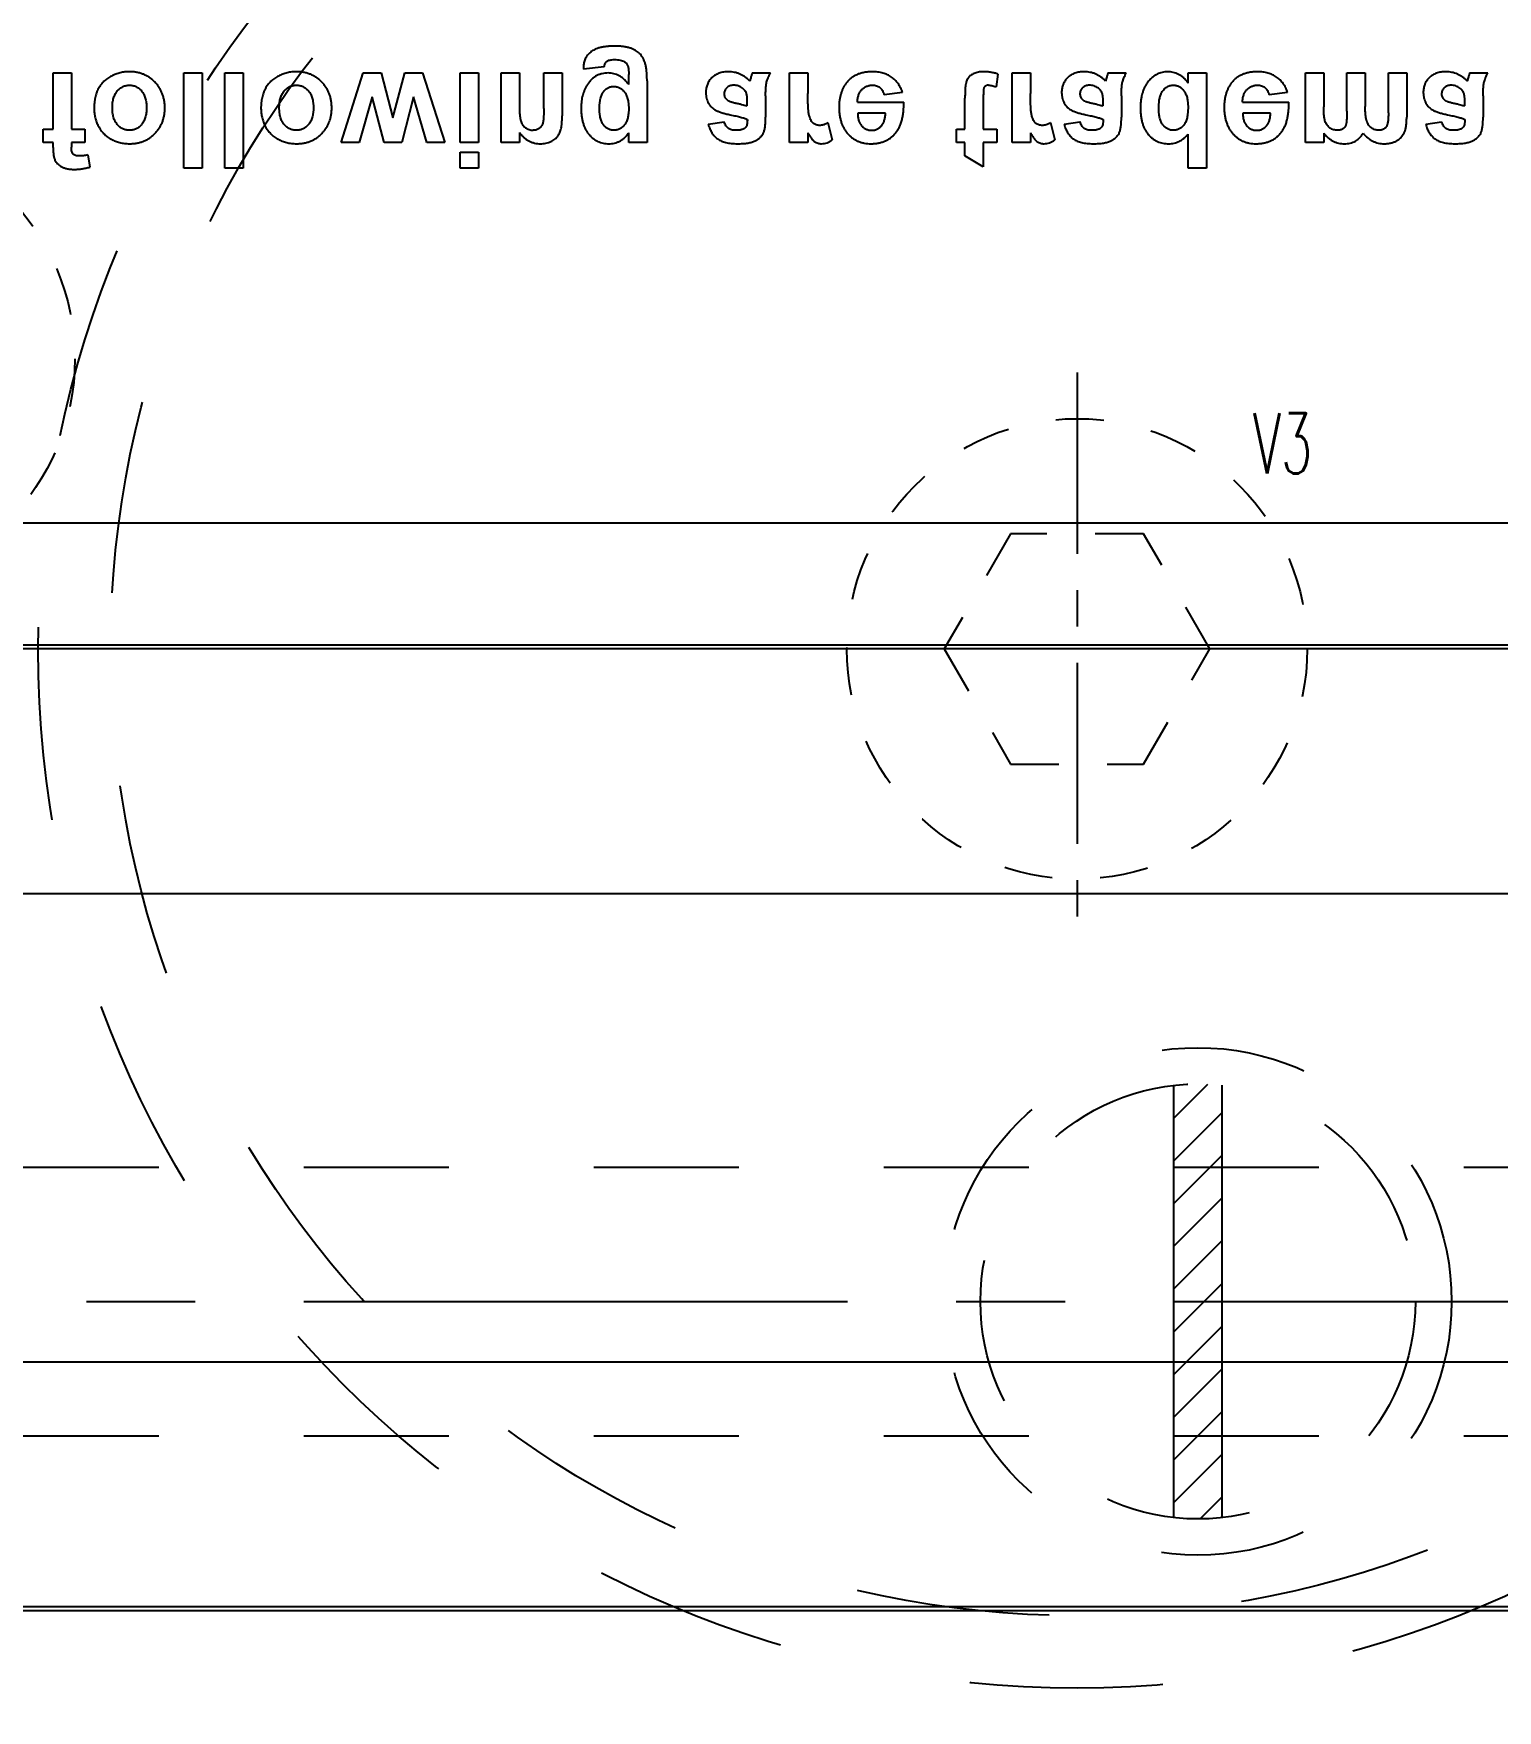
# Model space of a CAD drawing. Extents: x 14103 to 19353, y -3233 to 932.
# Drawn here: x 14881.8 to 14942.3, y -272.8 to -203.4 of the extents above; entities that cross this region are included whole.
import ezdxf
from ezdxf.enums import TextEntityAlignment as Align

# ---------------------------------------------------------------- set-up
doc = ezdxf.new("R2010")
doc.units = 0
doc.header["$LTSCALE"] = 20
doc.header["$MEASUREMENT"] = 0
doc.linetypes.add('CENTER', pattern=[0.6, 0.375, -0.075, 0.075, -0.075])
doc.linetypes.add('HIDDEN', pattern=[0.2, 0.1, -0.1])
doc.layers.get('DEFPOINTS').update_dxf_attribs({"linetype": 'CONTINUOUS'})
for name, color, linetype in [('4a', 7, 'CONTINUOUS'), ('DIM', 3, 'CONTINUOUS'), ('epin', 3, 'CONTINUOUS'), ('OIL', 7, 'CONTINUOUS'), ('SCREW', 7, 'CONTINUOUS'), ('SUP', 4, 'HIDDEN'), ('WATER', 9, 'HIDDEN')]:
    doc.layers.add(name, color=color, linetype=linetype)
doc.styles.add('lxy2', font='txt.shx', dxfattribs={"width": 0.6})
doc.dimstyles.new('10', dxfattribs={"dimtxt": 10, "dimasz": 5, "dimexe": 2.5, "dimexo": 0, "dimgap": 1, "dimtad": 0, "dimdsep": 46, "dimtxsty": 'lxy2', "dimcen": -3, "dimclrd": 113, "dimclre": 113, "dimclrt": 3, "dimazin": 2, "dimtfac": 1, "dimtofl": 0, "dimtmove": 0, "dimatfit": 3, "dimfxl": 1, "dimtolj": 1, "dimtzin": 0, "dimarcsym": 0})

# ---------------------------------------------------------------- blocks, each defined once
blk = doc.blocks.new('*D188')
at = {"layer": 'DEFPOINTS', "color": 0, "linetype": 'Continuous'}
for p in [(14749.942, 164.09), (15254.942, -535.91), (15254.942, -553.814)]:
    blk.add_point(p, dxfattribs=at)
at = {"layer": 'OIL', "color": 113, "linetype": 'Continuous', "lineweight": -2}
blk.add_line((15254.942, -535.91), (15254.942, -553.814), dxfattribs=at)
at = {"layer": 'OIL', "color": 3, "linetype": 'Continuous', "insert": (15254.942, -562.314), "char_height": 10, "attachment_point": 5, "rotation": 90, "style": 'lxy2'}
blk.add_mtext('\\A1;505', dxfattribs=at)
blk = doc.blocks.new('*D187')
at = {"layer": 'DEFPOINTS', "color": 0, "linetype": 'Continuous'}
for p in [(14749.942, 164.09), (15299.942, -515.91), (15299.942, -553.814)]:
    blk.add_point(p, dxfattribs=at)
at = {"layer": 'OIL', "color": 113, "linetype": 'Continuous', "lineweight": -2}
blk.add_line((15299.942, -515.91), (15299.942, -553.814), dxfattribs=at)
at = {"layer": 'OIL', "color": 3, "linetype": 'Continuous', "insert": (15299.942, -562.314), "char_height": 10, "attachment_point": 5, "rotation": 90, "style": 'lxy2'}
blk.add_mtext('\\A1;550', dxfattribs=at)
blk = doc.blocks.new('*D185')
at = {"layer": 'DEFPOINTS', "color": 0}
for p in [(14749.942, 164.09), (15292.928, -255.91), (15315.844, -255.91)]:
    blk.add_point(p, dxfattribs=at)
at = {"layer": 'DIM', "color": 113, "lineweight": -2}
blk.add_line((15292.928, -255.91), (15315.844, -255.91), dxfattribs=at)
at = {"layer": 'DIM', "color": 3, "insert": (15324.344, -255.91), "char_height": 10, "attachment_point": 5, "style": 'lxy2'}
blk.add_mtext('\\A1;420', dxfattribs=at)
blk = doc.blocks.new('*D191')
at = {"layer": 'DEFPOINTS', "color": 0, "linetype": 'Continuous'}
for p in [(14749.942, 164.09), (14999.942, -369.245), (14999.942, -553.814)]:
    blk.add_point(p, dxfattribs=at)
at = {"layer": 'OIL', "color": 113, "linetype": 'Continuous', "lineweight": -2}
blk.add_line((14999.942, -369.245), (14999.942, -553.814), dxfattribs=at)
at = {"layer": 'OIL', "color": 3, "linetype": 'Continuous', "insert": (14999.942, -562.314), "char_height": 10, "attachment_point": 5, "rotation": 90, "style": 'lxy2'}
blk.add_mtext('\\A1;250', dxfattribs=at)
blk = doc.blocks.new('*D190')
at = {"layer": 'DEFPOINTS', "color": 0, "linetype": 'Continuous'}
for p in [(14749.942, 164.09), (15049.942, -369.245), (15049.942, -553.814)]:
    blk.add_point(p, dxfattribs=at)
at = {"layer": 'OIL', "color": 113, "linetype": 'Continuous', "lineweight": -2}
blk.add_line((15049.942, -369.245), (15049.942, -553.814), dxfattribs=at)
at = {"layer": 'OIL', "color": 3, "linetype": 'Continuous', "insert": (15049.942, -561.814), "char_height": 10, "attachment_point": 5, "rotation": 90, "style": 'lxy2'}
blk.add_mtext('\\A1;300', dxfattribs=at)
blk = doc.blocks.new('*D189')
at = {"layer": 'DEFPOINTS', "color": 0, "linetype": 'Continuous'}
for p in [(14749.942, 164.09), (15094.942, -324.245), (15094.942, -553.814)]:
    blk.add_point(p, dxfattribs=at)
at = {"layer": 'OIL', "color": 113, "linetype": 'Continuous', "lineweight": -2}
blk.add_line((15094.942, -324.245), (15094.942, -553.814), dxfattribs=at)
at = {"layer": 'OIL', "color": 3, "linetype": 'Continuous', "insert": (15094.942, -562.814), "char_height": 10, "attachment_point": 5, "rotation": 90, "style": 'lxy2'}
blk.add_mtext('\\A1;345', dxfattribs=at)
blk = doc.blocks.new('*D186')
at = {"layer": 'DEFPOINTS', "color": 0, "linetype": 'Continuous'}
for p in [(14749.942, 164.09), (15119.942, -360.91), (15119.942, -553.814)]:
    blk.add_point(p, dxfattribs=at)
at = {"layer": 'OIL', "color": 113, "linetype": 'Continuous', "lineweight": -2}
blk.add_line((15119.942, -360.91), (15119.942, -553.814), dxfattribs=at)
at = {"layer": 'OIL', "color": 3, "linetype": 'Continuous', "insert": (15119.942, -562.314), "char_height": 10, "attachment_point": 5, "rotation": 90, "style": 'lxy2'}
blk.add_mtext('\\A1;370', dxfattribs=at)
blk = doc.blocks.new('*D184')
at = {"layer": 'DEFPOINTS', "color": 0, "linetype": 'Continuous'}
for p in [(14749.942, 164.09), (15074.942, -315.91), (15074.942, -553.814)]:
    blk.add_point(p, dxfattribs=at)
at = {"layer": 'OIL', "color": 113, "linetype": 'Continuous', "lineweight": -2}
blk.add_line((15074.942, -315.91), (15074.942, -553.814), dxfattribs=at)
at = {"layer": 'OIL', "color": 3, "linetype": 'Continuous', "insert": (15074.942, -562.814), "char_height": 10, "attachment_point": 5, "rotation": 90, "style": 'lxy2'}
blk.add_mtext('\\A1;325', dxfattribs=at)
blk = doc.blocks.new('AC_LXY_BLK518')
at = {"layer": 'SCREW', "color": 1, "linetype": 'CENTER'}
for p, q in [((0, 11.43), (0, -11.43)), ((11.43, 0), (-11.43, 0))]:
    blk.add_line(p, q, dxfattribs=at)
at = {"layer": 'SCREW', "color": 2, "linetype": 'HIDDEN'}
blk.add_lwpolyline([(-2.75, 4.763), (-5.499, 0), (-2.75, -4.763), (2.75, -4.763), (5.499, 0), (2.75, 4.763)], close=True, dxfattribs=at)
blk.add_circle((0, 0), 9.525, dxfattribs=at)
at = {"layer": 'SCREW', "style": 'lxy2', "width": 0.6}
blk.add_text('V3', height=2.5, dxfattribs=at).set_placement((8.503, 8.503), align=Align.MIDDLE_CENTER)

msp = doc.modelspace()

# ---------------------------------------------------------------- hatches: boundary and pattern name
at = {"layer": 'WATER', "linetype": 'Continuous'}
h = msp.add_hatch(dxfattribs=at)
h.set_pattern_fill('ANSI31', color=4, scale=10, style=0)
h.set_pattern_definition([(45, (13494.4322, 1424.9012), (-0.8838835, 0.8838835), [])])
h.paths.add_polyline_path([(14930.942, -246.965, 0.027842), (14929.942, -246.91), (14929.942, -250.35), (14930.942, -250.35)])
h.paths.add_polyline_path([(14929.942, -246.91, 0.027842), (14928.942, -246.965), (14928.942, -250.35), (14929.942, -250.35)])
h.paths.add_polyline_path([(14929.942, -250.35), (14928.942, -250.35), (14928.942, -255.91), (14929.942, -255.91)])
h.paths.add_polyline_path([(14930.942, -250.35), (14929.942, -250.35), (14929.942, -255.91), (14930.942, -255.91)])
h.paths.add_polyline_path([(14930.942, -255.91), (14929.942, -255.91), (14929.942, -261.47), (14930.942, -261.47)])
h.paths.add_polyline_path([(14929.942, -255.91), (14928.942, -255.91), (14928.942, -261.47), (14929.942, -261.47)])
h.paths.add_polyline_path([(14929.942, -261.47), (14928.942, -261.47), (14928.942, -264.854, 0.027842), (14929.942, -264.91)])
h.paths.add_polyline_path([(14930.942, -261.47), (14929.942, -261.47), (14929.942, -264.91, 0.027842), (14930.942, -264.854)])

# ---------------------------------------------------------------- linework, layer by layer
at = {"layer": '4a', "color": 4, "linetype": 'Continuous'}
for p, q in [((14882.561, -205.08), (14883.318, -205.08)), ((14882.561, -207.403), (14882.561, -205.08)), ((14883.318, -205.08), (14883.318, -207.403)), ((14887.974, -205.08), (14888.731, -205.08)), ((14887.974, -209.019), (14887.974, -205.08)), ((14888.731, -205.08), (14888.731, -209.019)), ((14889.671, -205.08), (14890.428, -205.08)), ((14889.671, -209.019), (14889.671, -205.08)), ((14890.428, -205.08), (14890.428, -209.019)), ((14894.478, -207.958), (14895.395, -205.08)), ((14895.395, -205.08), (14896.136, -205.08)), ((14896.136, -205.08), (14896.624, -206.931)), ((14896.624, -206.931), (14897.124, -205.08)), ((14897.124, -205.08), (14897.856, -205.08)), ((14897.856, -205.08), (14898.77, -207.958)), ((14899.406, -205.08), (14900.164, -205.08)), ((14899.406, -207.958), (14899.406, -205.08)), ((14900.164, -205.08), (14900.164, -207.958)), ((14901.103, -205.08), (14901.861, -205.08)), ((14901.103, -207.958), (14901.103, -205.08)), ((14901.861, -205.08), (14901.861, -206.39)), ((14902.871, -205.08), (14903.628, -205.08)), ((14902.871, -206.557), (14902.871, -205.08)), ((14903.628, -205.08), (14903.628, -206.86)), ((14905.375, -204.827), (14904.517, -204.928)), ((14906.385, -205.56), (14906.385, -205.146)), ((14911.495, -205.08), (14912.253, -205.08)), ((14913.041, -205.08), (14913.798, -205.08)), ((14913.041, -207.958), (14913.041, -205.08)), ((14913.798, -205.08), (14913.798, -205.933)), ((14921.665, -205.129), (14921.59, -205.657)), ((14922.251, -205.08), (14923.009, -205.08)), ((14922.251, -207.958), (14922.251, -205.08)), ((14923.009, -205.08), (14923.009, -205.933)), ((14926.22, -205.08), (14926.978, -205.08)), ((14929.533, -205.08), (14930.29, -205.08)), ((14929.533, -205.496), (14929.533, -205.08)), ((14930.29, -205.08), (14930.29, -209.019)), ((14934.391, -205.08), (14935.148, -205.08)), ((14934.391, -207.958), (14934.391, -205.08)), ((14935.148, -205.08), (14935.148, -206.486)), ((14936.108, -205.08), (14936.865, -205.08)), ((14936.108, -206.666), (14936.108, -205.08)), ((14936.865, -205.08), (14936.865, -206.469)), ((14937.825, -205.08), (14938.582, -205.08)), ((14937.825, -206.734), (14937.825, -205.08)), ((14938.582, -205.08), (14938.582, -206.911)), ((14941.188, -205.08), (14941.945, -205.08)), ((14895.766, -206.072), (14895.223, -207.958)), ((14896.261, -207.958), (14895.766, -206.072)), ((14897.482, -206.072), (14896.999, -207.958)), ((14898.027, -207.958), (14897.482, -206.072)), ((14907.143, -205.412), (14907.143, -207.958)), ((14912.051, -206.021), (14912.051, -206.906)), ((14917.717, -205.888), (14916.959, -205.989)), ((14926.776, -206.021), (14926.776, -206.906)), ((14933.653, -205.888), (14932.896, -205.989)), ((14941.743, -206.021), (14941.743, -206.906)), ((14911.293, -206.443), (14911.293, -206.3)), ((14915.848, -206.292), (14917.767, -206.292)), ((14917.01, -206.746), (14915.862, -206.746)), ((14920.302, -207.403), (14920.302, -206.128)), ((14921.06, -206.165), (14921.06, -207.403)), ((14926.018, -206.443), (14926.018, -206.3)), ((14931.785, -206.292), (14933.704, -206.292)), ((14932.947, -206.746), (14931.798, -206.746)), ((14940.986, -206.443), (14940.986, -206.3)), ((14882.157, -207.403), (14882.561, -207.403)), ((14882.157, -207.958), (14882.157, -207.403)), ((14883.318, -207.403), (14883.874, -207.403)), ((14883.874, -207.403), (14883.874, -207.958)), ((14909.678, -207.201), (14910.334, -207.1)), ((14914.631, -207.129), (14914.808, -207.849)), ((14919.949, -207.403), (14920.302, -207.403)), ((14919.949, -207.958), (14919.949, -207.403)), ((14921.06, -207.403), (14921.615, -207.403)), ((14921.615, -207.403), (14921.615, -207.958)), ((14923.842, -207.129), (14924.019, -207.849)), ((14924.402, -207.201), (14925.059, -207.1)), ((14939.37, -207.201), (14940.026, -207.1)), ((14882.561, -207.958), (14882.157, -207.958)), ((14882.561, -208.166), (14882.561, -207.958)), ((14883.874, -207.958), (14883.318, -207.958)), ((14883.318, -207.958), (14883.318, -208.154)), ((14895.223, -207.958), (14894.478, -207.958)), ((14896.999, -207.958), (14896.261, -207.958)), ((14898.77, -207.958), (14898.027, -207.958)), ((14900.164, -207.958), (14899.406, -207.958)), ((14901.861, -207.958), (14901.103, -207.958)), ((14901.861, -207.543), (14901.861, -207.958)), ((14906.385, -207.958), (14906.385, -207.562)), ((14907.143, -207.958), (14906.385, -207.958)), ((14913.798, -207.958), (14913.041, -207.958)), ((14913.798, -207.556), (14913.798, -207.958)), ((14920.302, -207.958), (14919.949, -207.958)), ((14920.302, -208.514), (14920.302, -207.958)), ((14921.615, -207.958), (14921.06, -207.958)), ((14921.06, -207.958), (14921.06, -208.968)), ((14923.009, -207.958), (14922.251, -207.958)), ((14923.009, -207.556), (14923.009, -207.958)), ((14929.533, -209.019), (14929.533, -207.615)), ((14935.148, -207.958), (14934.391, -207.958)), ((14935.148, -207.572), (14935.148, -207.958)), ((14884, -208.471), (14884.076, -208.977)), ((14899.406, -208.362), (14900.164, -208.362)), ((14899.406, -209.019), (14899.406, -208.362)), ((14900.164, -208.362), (14900.164, -209.019)), ((14921.06, -208.968), (14920.302, -208.514)), ((14888.731, -209.019), (14887.974, -209.019)), ((14890.428, -209.019), (14889.671, -209.019)), ((14900.164, -209.019), (14899.406, -209.019)), ((14930.29, -209.019), (14929.533, -209.019)), ((14860.538, -223.692), (15013.842, -223.692)), ((14864.821, -228.9), (15013.842, -228.9)), ((15013.842, -228.755), (14865.416, -228.755)), ((14864.821, -239.025), (15013.842, -239.025)), ((15013.842, -258.424), (14864.821, -258.424)), ((15013.842, -268.549), (14864.821, -268.549)), ((14865.416, -268.695), (15013.842, -268.695))]:
    msp.add_line(p, q, dxfattribs=at)
for points in [[(14905.818, -203.969), (14905.647, -203.973), (14905.489, -203.984), (14905.344, -204.004), (14905.212, -204.03), (14905.092, -204.064), (14904.985, -204.107), (14904.891, -204.157), (14904.811, -204.214), (14904.742, -204.278), (14904.682, -204.345), (14904.63, -204.417), (14904.589, -204.494), (14904.556, -204.573), (14904.533, -204.657), (14904.519, -204.745), (14904.514, -204.838)], [(14907.143, -205.412), (14907.141, -205.29), (14907.138, -205.177), (14907.131, -205.071), (14907.122, -204.973), (14907.11, -204.883), (14907.097, -204.801), (14907.079, -204.727), (14907.06, -204.661), (14907.016, -204.543), (14906.963, -204.439), (14906.901, -204.348), (14906.832, -204.27), (14906.752, -204.203), (14906.66, -204.144), (14906.556, -204.093), (14906.439, -204.049), (14906.308, -204.014), (14906.161, -203.989), (14905.998, -203.974), (14905.818, -203.969)], [(14905.375, -204.827), (14905.389, -204.754), (14905.409, -204.694), (14905.436, -204.645), (14905.469, -204.61)], [(14905.469, -204.61), (14905.527, -204.572), (14905.6, -204.546), (14905.688, -204.53), (14905.79, -204.524)], [(14905.79, -204.524), (14905.921, -204.53), (14906.035, -204.546), (14906.131, -204.574), (14906.21, -204.613)], [(14906.21, -204.613), (14906.254, -204.647), (14906.293, -204.689), (14906.325, -204.741), (14906.352, -204.802)], [(14885.724, -205.029), (14885.532, -205.04), (14885.343, -205.073), (14885.159, -205.129), (14884.98, -205.206), (14884.894, -205.253), (14884.814, -205.305), (14884.738, -205.362), (14884.668, -205.425), (14884.604, -205.492), (14884.544, -205.565), (14884.49, -205.642), (14884.441, -205.725), (14884.398, -205.813), (14884.361, -205.906), (14884.329, -206.003), (14884.303, -206.105), (14884.283, -206.211), (14884.269, -206.322), (14884.26, -206.438), (14884.257, -206.559)], [(14887.186, -206.527), (14887.18, -206.368), (14887.16, -206.218), (14887.128, -206.073), (14887.082, -205.935), (14887.024, -205.805), (14886.953, -205.681), (14886.868, -205.564), (14886.77, -205.455), (14886.663, -205.355), (14886.549, -205.268), (14886.429, -205.196), (14886.302, -205.136), (14886.167, -205.089), (14886.026, -205.056), (14885.879, -205.036), (14885.724, -205.029)], [(14892.632, -205.029), (14892.44, -205.04), (14892.251, -205.073), (14892.067, -205.129), (14891.888, -205.206), (14891.802, -205.253), (14891.722, -205.305), (14891.646, -205.362), (14891.576, -205.425), (14891.512, -205.492), (14891.452, -205.565), (14891.398, -205.642), (14891.349, -205.725), (14891.327, -205.768)], [(14894.094, -206.527), (14894.088, -206.368), (14894.068, -206.218), (14894.036, -206.073), (14893.99, -205.935), (14893.932, -205.805), (14893.861, -205.681), (14893.776, -205.564), (14893.678, -205.455), (14893.571, -205.355), (14893.457, -205.268), (14893.337, -205.196), (14893.21, -205.136), (14893.075, -205.089), (14892.934, -205.056), (14892.787, -205.036), (14892.632, -205.029)], [(14904.514, -204.838), (14904.515, -204.879), (14904.517, -204.928)], [(14905.534, -205.08), (14905.4, -205.088), (14905.274, -205.111), (14905.155, -205.148), (14905.043, -205.202), (14904.938, -205.271), (14904.841, -205.354), (14904.75, -205.454), (14904.667, -205.568)], [(14906.385, -205.56), (14906.293, -205.447), (14906.197, -205.35), (14906.097, -205.268), (14905.992, -205.2), (14905.884, -205.148), (14905.771, -205.11), (14905.654, -205.088), (14905.534, -205.08)], [(14906.352, -204.802), (14906.366, -204.859), (14906.377, -204.935), (14906.383, -205.031), (14906.385, -205.146)], [(14910.519, -205.029), (14910.412, -205.033), (14910.311, -205.044), (14910.216, -205.064), (14910.127, -205.091), (14910.044, -205.125), (14909.966, -205.167), (14909.894, -205.216), (14909.828, -205.274), (14909.769, -205.337), (14909.718, -205.404), (14909.675, -205.475), (14909.64, -205.551), (14909.612, -205.63), (14909.592, -205.713), (14909.58, -205.8), (14909.577, -205.892)], [(14911.397, -205.417), (14911.299, -205.326), (14911.198, -205.248), (14911.093, -205.181), (14910.986, -205.126), (14910.874, -205.084), (14910.76, -205.054), (14910.641, -205.036), (14910.519, -205.029)], [(14911.424, -205.321), (14911.415, -205.354), (14911.408, -205.381), (14911.401, -205.402), (14911.397, -205.417)], [(14911.495, -205.08), (14911.48, -205.126), (14911.463, -205.181), (14911.444, -205.246), (14911.424, -205.321)], [(14912.051, -206.021), (14912.052, -205.93), (14912.053, -205.844), (14912.057, -205.765), (14912.062, -205.693), (14912.067, -205.627), (14912.075, -205.566), (14912.083, -205.512), (14912.093, -205.464), (14912.12, -205.372), (14912.155, -205.279), (14912.199, -205.181), (14912.253, -205.08)], [(14916.475, -205.029), (14916.295, -205.037), (14916.127, -205.06), (14915.971, -205.098), (14915.828, -205.151), (14915.696, -205.219), (14915.576, -205.303), (14915.469, -205.402), (14915.373, -205.515)], [(14917.717, -205.888), (14917.678, -205.786), (14917.634, -205.69), (14917.584, -205.601), (14917.53, -205.518), (14917.47, -205.441), (14917.404, -205.371), (14917.334, -205.306), (14917.258, -205.249), (14917.178, -205.197), (14917.092, -205.152), (14917.001, -205.115), (14916.906, -205.085), (14916.805, -205.06), (14916.7, -205.043), (14916.59, -205.032), (14916.475, -205.029)], [(14921.056, -205.029), (14920.955, -205.034), (14920.858, -205.047), (14920.767, -205.069), (14920.681, -205.099), (14920.603, -205.137), (14920.536, -205.18), (14920.48, -205.228), (14920.435, -205.281), (14920.399, -205.342), (14920.369, -205.413), (14920.345, -205.492), (14920.327, -205.582)], [(14921.665, -205.129), (14921.527, -205.085), (14921.379, -205.055), (14921.222, -205.036), (14921.056, -205.029)], [(14925.244, -205.029), (14925.137, -205.033), (14925.036, -205.044), (14924.941, -205.064), (14924.852, -205.091), (14924.769, -205.125), (14924.691, -205.167), (14924.619, -205.216), (14924.553, -205.274), (14924.494, -205.337), (14924.443, -205.404), (14924.4, -205.475), (14924.365, -205.551), (14924.337, -205.63), (14924.317, -205.713), (14924.305, -205.8), (14924.301, -205.892)], [(14926.122, -205.417), (14926.024, -205.326), (14925.923, -205.248), (14925.818, -205.181), (14925.711, -205.126), (14925.599, -205.084), (14925.485, -205.054), (14925.366, -205.036), (14925.244, -205.029)], [(14926.149, -205.321), (14926.14, -205.354), (14926.133, -205.381), (14926.126, -205.402), (14926.122, -205.417)], [(14926.22, -205.08), (14926.205, -205.126), (14926.188, -205.181), (14926.169, -205.246), (14926.149, -205.321)], [(14926.776, -206.021), (14926.777, -205.93), (14926.778, -205.844), (14926.782, -205.765), (14926.787, -205.693), (14926.792, -205.627), (14926.799, -205.566), (14926.808, -205.512), (14926.818, -205.464), (14926.844, -205.372), (14926.845, -205.369)], [(14926.845, -205.369), (14926.88, -205.279), (14926.924, -205.181), (14926.978, -205.08)], [(14928.69, -205.029), (14928.577, -205.036), (14928.467, -205.054), (14928.361, -205.085), (14928.259, -205.129), (14928.162, -205.184), (14928.069, -205.252), (14927.98, -205.332), (14927.895, -205.425), (14927.841, -205.496)], [(14929.533, -205.496), (14929.447, -205.382), (14929.353, -205.286), (14929.252, -205.204), (14929.143, -205.141), (14929.031, -205.092), (14928.918, -205.057), (14928.805, -205.036), (14928.69, -205.029)], [(14932.412, -205.029), (14932.232, -205.037), (14932.064, -205.06), (14931.908, -205.098), (14931.765, -205.151), (14931.633, -205.219), (14931.513, -205.303), (14931.406, -205.402), (14931.31, -205.515)], [(14933.505, -205.576), (14933.466, -205.518), (14933.407, -205.441), (14933.341, -205.371), (14933.271, -205.306), (14933.195, -205.249), (14933.115, -205.197), (14933.029, -205.152), (14932.938, -205.115), (14932.842, -205.085), (14932.742, -205.06), (14932.637, -205.043), (14932.527, -205.032), (14932.412, -205.029)], [(14940.211, -205.029), (14940.104, -205.033), (14940.003, -205.044), (14939.909, -205.064), (14939.819, -205.091), (14939.736, -205.125), (14939.659, -205.167), (14939.587, -205.216), (14939.52, -205.274), (14939.461, -205.337), (14939.41, -205.404), (14939.367, -205.475), (14939.339, -205.533)], [(14941.089, -205.417), (14940.991, -205.326), (14940.89, -205.248), (14940.785, -205.181), (14940.678, -205.126), (14940.567, -205.084), (14940.452, -205.054), (14940.333, -205.036), (14940.211, -205.029)], [(14941.116, -205.321), (14941.107, -205.354), (14941.1, -205.381), (14941.094, -205.402), (14941.089, -205.417)], [(14941.188, -205.08), (14941.172, -205.126), (14941.155, -205.181), (14941.136, -205.246), (14941.116, -205.321)], [(14941.743, -206.021), (14941.744, -205.93), (14941.745, -205.844), (14941.749, -205.765), (14941.754, -205.693), (14941.76, -205.627), (14941.767, -205.566), (14941.775, -205.512), (14941.786, -205.464), (14941.812, -205.372), (14941.847, -205.279), (14941.891, -205.181), (14941.945, -205.08)], [(14885.015, -206.519), (14885.018, -206.409), (14885.027, -206.306), (14885.043, -206.209), (14885.066, -206.119), (14885.094, -206.036), (14885.13, -205.959), (14885.171, -205.889), (14885.219, -205.825), (14885.272, -205.769), (14885.327, -205.72), (14885.386, -205.679), (14885.447, -205.645), (14885.512, -205.619), (14885.58, -205.6), (14885.65, -205.589), (14885.723, -205.585)], [(14885.723, -205.585), (14885.797, -205.589), (14885.867, -205.6), (14885.935, -205.619), (14885.999, -205.645), (14886.06, -205.679), (14886.119, -205.72), (14886.174, -205.769), (14886.226, -205.825), (14886.273, -205.889), (14886.314, -205.96), (14886.35, -206.037), (14886.378, -206.12), (14886.4, -206.211), (14886.416, -206.309), (14886.426, -206.413), (14886.429, -206.524)], [(14891.327, -205.768), (14891.306, -205.813), (14891.269, -205.906), (14891.237, -206.003), (14891.211, -206.105), (14891.191, -206.211), (14891.177, -206.322), (14891.168, -206.438), (14891.165, -206.559)], [(14891.923, -206.519), (14891.926, -206.409), (14891.935, -206.306), (14891.951, -206.209), (14891.974, -206.119), (14892.002, -206.036), (14892.038, -205.959), (14892.079, -205.889), (14892.127, -205.825), (14892.18, -205.769), (14892.235, -205.72), (14892.294, -205.679), (14892.355, -205.645), (14892.42, -205.619), (14892.488, -205.6), (14892.558, -205.589), (14892.631, -205.585)], [(14892.631, -205.585), (14892.705, -205.589), (14892.775, -205.6), (14892.843, -205.619), (14892.907, -205.645), (14892.968, -205.679), (14893.027, -205.72), (14893.082, -205.769), (14893.134, -205.825), (14893.181, -205.889), (14893.222, -205.96), (14893.258, -206.037), (14893.286, -206.12), (14893.308, -206.211), (14893.324, -206.309), (14893.334, -206.413), (14893.337, -206.524)], [(14904.667, -205.568), (14904.607, -205.668), (14904.557, -205.773), (14904.514, -205.884), (14904.479, -206.001), (14904.451, -206.124), (14904.431, -206.252), (14904.42, -206.387), (14904.416, -206.528)], [(14905.173, -206.555), (14905.176, -206.44), (14905.183, -206.333), (14905.197, -206.233), (14905.215, -206.143), (14905.239, -206.059), (14905.268, -205.984), (14905.302, -205.916), (14905.341, -205.857), (14905.385, -205.805), (14905.43, -205.76), (14905.479, -205.722), (14905.529, -205.69), (14905.582, -205.667), (14905.638, -205.649), (14905.695, -205.638), (14905.756, -205.635)], [(14905.756, -205.635), (14905.821, -205.639), (14905.883, -205.649), (14905.943, -205.668), (14906, -205.692), (14906.055, -205.724), (14906.107, -205.763), (14906.156, -205.81), (14906.203, -205.862), (14906.245, -205.922), (14906.283, -205.99), (14906.314, -206.064), (14906.339, -206.144), (14906.36, -206.232), (14906.374, -206.326), (14906.382, -206.427), (14906.385, -206.536)], [(14909.577, -205.892), (14909.584, -206.012), (14909.605, -206.125), (14909.64, -206.232), (14909.689, -206.332), (14909.75, -206.423), (14909.823, -206.503), (14909.907, -206.572), (14910.002, -206.629), (14910.114, -206.678), (14910.248, -206.726), (14910.405, -206.769), (14910.583, -206.809)], [(14910.729, -205.585), (14910.646, -205.592), (14910.572, -205.612), (14910.504, -205.646), (14910.445, -205.694), (14910.396, -205.752), (14910.362, -205.814), (14910.341, -205.882), (14910.334, -205.956)], [(14910.334, -205.956), (14910.343, -206.029), (14910.369, -206.095), (14910.412, -206.155), (14910.473, -206.208)], [(14911.096, -205.713), (14911.008, -205.657), (14910.917, -205.617), (14910.824, -205.593), (14910.729, -205.585)], [(14911.266, -205.95), (14911.24, -205.882), (14911.203, -205.821), (14911.155, -205.764), (14911.096, -205.713)], [(14911.293, -206.3), (14911.292, -206.182), (14911.286, -206.084), (14911.278, -206.007), (14911.266, -205.95)], [(14914.287, -207.251), (14914.214, -207.246), (14914.146, -207.23), (14914.084, -207.204), (14914.027, -207.167), (14913.976, -207.116), (14913.931, -207.048), (14913.893, -206.963), (14913.859, -206.861), (14913.845, -206.797), (14913.832, -206.72), (14913.822, -206.627), (14913.813, -206.518), (14913.807, -206.395), (14913.802, -206.256), (14913.799, -206.102), (14913.798, -205.933)], [(14915.373, -205.515), (14915.307, -205.616), (14915.249, -205.723), (14915.201, -205.836), (14915.162, -205.956), (14915.13, -206.081), (14915.108, -206.214), (14915.096, -206.352), (14915.091, -206.498)], [(14915.848, -206.292), (14915.853, -206.21), (14915.862, -206.134), (14915.878, -206.061), (14915.899, -205.994), (14915.924, -205.931), (14915.955, -205.874), (14915.991, -205.82), (14916.033, -205.771), (14916.079, -205.728), (14916.127, -205.69), (14916.177, -205.657), (14916.232, -205.631), (14916.288, -205.611), (14916.347, -205.597), (14916.408, -205.588), (14916.473, -205.585)], [(14916.473, -205.585), (14916.559, -205.591), (14916.638, -205.608), (14916.71, -205.638), (14916.775, -205.68), (14916.832, -205.735), (14916.882, -205.806), (14916.924, -205.89), (14916.959, -205.989)], [(14920.327, -205.582), (14920.321, -205.62), (14920.315, -205.667), (14920.312, -205.722), (14920.308, -205.786), (14920.305, -205.859), (14920.304, -205.94), (14920.302, -206.029), (14920.302, -206.128)], [(14921.276, -205.585), (14921.239, -205.587), (14921.204, -205.595), (14921.172, -205.608), (14921.144, -205.625), (14921.1, -205.672), (14921.075, -205.728), (14921.071, -205.748), (14921.068, -205.778), (14921.065, -205.818), (14921.063, -205.868), (14921.062, -205.928), (14921.06, -205.997), (14921.06, -206.076), (14921.06, -206.165)], [(14921.276, -205.585), (14921.336, -205.589), (14921.409, -205.603), (14921.493, -205.626), (14921.59, -205.657)], [(14923.498, -207.251), (14923.425, -207.246), (14923.357, -207.23), (14923.294, -207.204), (14923.238, -207.167), (14923.187, -207.116), (14923.142, -207.048), (14923.103, -206.963), (14923.069, -206.861), (14923.055, -206.797), (14923.043, -206.72), (14923.032, -206.627), (14923.024, -206.518), (14923.017, -206.395), (14923.013, -206.256), (14923.009, -206.102), (14923.009, -205.933)], [(14924.301, -205.892), (14924.309, -206.012), (14924.33, -206.125), (14924.365, -206.232), (14924.413, -206.332), (14924.475, -206.423), (14924.548, -206.503), (14924.596, -206.545)], [(14925.454, -205.585), (14925.371, -205.592), (14925.297, -205.612), (14925.229, -205.646), (14925.17, -205.694), (14925.121, -205.752), (14925.086, -205.814), (14925.066, -205.882), (14925.059, -205.956)], [(14925.059, -205.956), (14925.068, -206.029), (14925.094, -206.095), (14925.137, -206.155), (14925.198, -206.208)], [(14925.821, -205.713), (14925.733, -205.657), (14925.642, -205.617), (14925.549, -205.593), (14925.454, -205.585)], [(14925.991, -205.95), (14925.965, -205.882), (14925.928, -205.821), (14925.88, -205.764), (14925.821, -205.713)], [(14926.018, -206.3), (14926.017, -206.182), (14926.011, -206.084), (14926.003, -206.007), (14925.991, -205.95)], [(14927.634, -205.945), (14927.61, -206.042), (14927.584, -206.195), (14927.569, -206.358), (14927.564, -206.53)], [(14927.841, -205.496), (14927.818, -205.53), (14927.75, -205.643), (14927.693, -205.766), (14927.646, -205.9), (14927.634, -205.945)], [(14928.321, -206.573), (14928.323, -206.459), (14928.329, -206.353), (14928.338, -206.255), (14928.352, -206.166), (14928.368, -206.085), (14928.39, -206.012), (14928.414, -205.947), (14928.442, -205.89)], [(14928.442, -205.89), (14928.488, -205.818), (14928.539, -205.757), (14928.593, -205.704), (14928.652, -205.661), (14928.716, -205.627), (14928.784, -205.604), (14928.856, -205.589), (14928.932, -205.585)], [(14928.932, -205.585), (14928.994, -205.589), (14929.053, -205.599), (14929.109, -205.617), (14929.164, -205.642), (14929.216, -205.674), (14929.265, -205.713), (14929.313, -205.76), (14929.358, -205.814), (14929.399, -205.874), (14929.434, -205.942), (14929.464, -206.017), (14929.49, -206.1), (14929.508, -206.188), (14929.522, -206.285), (14929.531, -206.388), (14929.533, -206.498)], [(14931.31, -205.515), (14931.244, -205.616), (14931.186, -205.723), (14931.138, -205.836), (14931.099, -205.956), (14931.067, -206.081), (14931.056, -206.139)], [(14931.785, -206.292), (14931.79, -206.21), (14931.799, -206.134), (14931.815, -206.061), (14931.836, -205.994), (14931.861, -205.931), (14931.892, -205.874), (14931.928, -205.82), (14931.97, -205.771), (14932.015, -205.728), (14932.064, -205.69), (14932.114, -205.657), (14932.169, -205.631), (14932.225, -205.611), (14932.284, -205.597), (14932.345, -205.588), (14932.41, -205.585)], [(14932.41, -205.585), (14932.496, -205.591), (14932.575, -205.608), (14932.647, -205.638), (14932.711, -205.68), (14932.769, -205.735), (14932.819, -205.806), (14932.861, -205.89), (14932.896, -205.989)], [(14933.653, -205.888), (14933.615, -205.786), (14933.571, -205.69), (14933.521, -205.601), (14933.505, -205.576)], [(14939.339, -205.533), (14939.332, -205.551), (14939.304, -205.63), (14939.285, -205.713), (14939.273, -205.8), (14939.269, -205.892)], [(14939.269, -205.892), (14939.276, -206.012), (14939.297, -206.125), (14939.332, -206.232), (14939.345, -206.262)], [(14940.421, -205.585), (14940.339, -205.592), (14940.264, -205.612), (14940.197, -205.646), (14940.137, -205.694), (14940.089, -205.752), (14940.054, -205.814), (14940.033, -205.882), (14940.026, -205.956)], [(14940.026, -205.956), (14940.035, -206.029), (14940.061, -206.095), (14940.104, -206.155), (14940.165, -206.208)], [(14940.788, -205.713), (14940.7, -205.657), (14940.609, -205.617), (14940.516, -205.593), (14940.421, -205.585)], [(14940.958, -205.95), (14940.932, -205.882), (14940.895, -205.821), (14940.848, -205.764), (14940.788, -205.713)], [(14940.986, -206.3), (14940.984, -206.182), (14940.979, -206.084), (14940.97, -206.007), (14940.958, -205.95)], [(14884.257, -206.559), (14884.269, -206.745), (14884.303, -206.929), (14884.361, -207.109), (14884.441, -207.287), (14884.486, -207.365)], [(14885.723, -207.453), (14885.65, -207.449), (14885.58, -207.438), (14885.512, -207.419), (14885.447, -207.393), (14885.386, -207.359), (14885.327, -207.317), (14885.272, -207.268), (14885.219, -207.212), (14885.171, -207.149), (14885.13, -207.079), (14885.094, -207.002), (14885.066, -206.919), (14885.043, -206.829), (14885.027, -206.732), (14885.018, -206.629), (14885.015, -206.519)], [(14885.719, -208.009), (14885.876, -208.002), (14886.027, -207.983), (14886.17, -207.949), (14886.305, -207.904), (14886.433, -207.844), (14886.554, -207.772), (14886.668, -207.687), (14886.774, -207.588), (14886.871, -207.48), (14886.954, -207.364), (14887.025, -207.242), (14887.084, -207.113), (14887.129, -206.977), (14887.16, -206.834), (14887.18, -206.684), (14887.186, -206.527)], [(14886.429, -206.524), (14886.426, -206.633), (14886.416, -206.735), (14886.4, -206.831), (14886.378, -206.921), (14886.35, -207.003), (14886.314, -207.079), (14886.273, -207.149), (14886.226, -207.212), (14886.174, -207.268), (14886.119, -207.317), (14886.06, -207.359), (14885.999, -207.393), (14885.935, -207.419), (14885.867, -207.438), (14885.797, -207.449), (14885.723, -207.453)], [(14891.165, -206.559), (14891.177, -206.745), (14891.211, -206.929), (14891.269, -207.109), (14891.349, -207.287), (14891.398, -207.372), (14891.451, -207.452), (14891.509, -207.527), (14891.572, -207.597), (14891.64, -207.661), (14891.712, -207.721), (14891.789, -207.774), (14891.871, -207.823), (14891.957, -207.867), (14892.046, -207.904), (14892.137, -207.936), (14892.23, -207.962), (14892.325, -207.983), (14892.424, -207.997), (14892.524, -208.005), (14892.627, -208.009)], [(14892.631, -207.453), (14892.558, -207.449), (14892.488, -207.438), (14892.42, -207.419), (14892.355, -207.393), (14892.294, -207.359), (14892.235, -207.317), (14892.18, -207.268), (14892.127, -207.212), (14892.079, -207.149), (14892.038, -207.079), (14892.002, -207.002), (14891.974, -206.919), (14891.951, -206.829), (14891.935, -206.732), (14891.926, -206.629), (14891.923, -206.519)], [(14893.337, -206.524), (14893.334, -206.633), (14893.324, -206.735), (14893.308, -206.831), (14893.286, -206.921), (14893.258, -207.003), (14893.222, -207.079), (14893.181, -207.149), (14893.134, -207.212), (14893.082, -207.268), (14893.027, -207.317), (14892.968, -207.359), (14892.907, -207.393), (14892.843, -207.419), (14892.775, -207.438), (14892.705, -207.449), (14892.631, -207.453)], [(14894.003, -207.083), (14894.037, -206.977), (14894.068, -206.834), (14894.088, -206.684), (14894.094, -206.527)], [(14901.861, -206.39), (14901.861, -206.507), (14901.864, -206.614), (14901.868, -206.711), (14901.874, -206.799), (14901.882, -206.878), (14901.891, -206.947), (14901.902, -207.006), (14901.914, -207.055), (14901.947, -207.141), (14901.991, -207.218), (14902.045, -207.285), (14902.111, -207.344), (14902.186, -207.392), (14902.265, -207.426), (14902.349, -207.446), (14902.437, -207.453)], [(14902.871, -206.557), (14902.87, -206.669), (14902.867, -206.771), (14902.864, -206.861), (14902.859, -206.943), (14902.853, -207.013), (14902.845, -207.074), (14902.836, -207.123), (14902.826, -207.163), (14902.8, -207.228), (14902.767, -207.285), (14902.728, -207.335), (14902.68, -207.377), (14902.627, -207.41), (14902.569, -207.434), (14902.506, -207.448), (14902.437, -207.453)], [(14904.416, -206.528), (14904.421, -206.703), (14904.436, -206.867), (14904.462, -207.02), (14904.498, -207.163), (14904.544, -207.295), (14904.6, -207.417), (14904.667, -207.528), (14904.744, -207.628), (14904.828, -207.717), (14904.918, -207.795), (14905.013, -207.86), (14905.113, -207.914), (14905.217, -207.955), (14905.327, -207.985), (14905.441, -208.002), (14905.561, -208.009)], [(14905.769, -207.453), (14905.706, -207.45), (14905.645, -207.439), (14905.587, -207.422), (14905.532, -207.398), (14905.48, -207.366), (14905.431, -207.328), (14905.385, -207.283), (14905.341, -207.231), (14905.302, -207.172), (14905.268, -207.106), (14905.239, -207.033), (14905.215, -206.951), (14905.197, -206.864), (14905.183, -206.768), (14905.176, -206.665), (14905.173, -206.555)], [(14906.385, -206.536), (14906.383, -206.648), (14906.374, -206.753), (14906.361, -206.851), (14906.342, -206.942), (14906.316, -207.025), (14906.286, -207.1), (14906.251, -207.168), (14906.21, -207.227), (14906.165, -207.28), (14906.117, -207.326), (14906.066, -207.365), (14906.013, -207.397), (14905.956, -207.422), (14905.897, -207.439), (14905.834, -207.45), (14905.769, -207.453)], [(14910.473, -206.208), (14910.499, -206.224), (14910.531, -206.239), (14910.57, -206.255), (14910.616, -206.27), (14910.667, -206.286), (14910.725, -206.302), (14910.789, -206.318), (14910.86, -206.334), (14910.998, -206.364), (14911.117, -206.393), (14911.215, -206.42), (14911.293, -206.443)], [(14915.091, -206.498), (14915.096, -206.67), (14915.114, -206.833), (14915.143, -206.986), (14915.183, -207.126)], [(14915.862, -206.746), (14915.864, -206.826), (14915.871, -206.901), (14915.883, -206.972), (14915.901, -207.039), (14915.923, -207.101), (14915.952, -207.16), (14915.985, -207.213), (14916.023, -207.263)], [(14916.404, -208.009), (14916.56, -208.002), (14916.707, -207.983), (14916.846, -207.949), (14916.977, -207.903), (14917.099, -207.844), (14917.212, -207.771), (14917.317, -207.685), (14917.414, -207.586), (14917.5, -207.473), (14917.575, -207.347), (14917.637, -207.206), (14917.687, -207.052), (14917.725, -206.883), (14917.751, -206.7), (14917.766, -206.502), (14917.767, -206.292)], [(14916.438, -207.453), (14916.496, -207.45), (14916.551, -207.442), (14916.605, -207.428), (14916.656, -207.408), (14916.704, -207.383), (14916.751, -207.351), (14916.796, -207.315), (14916.838, -207.272), (14916.876, -207.225), (14916.91, -207.172), (14916.939, -207.114), (14916.963, -207.051), (14916.982, -206.983), (14916.996, -206.909), (14917.005, -206.83), (14917.01, -206.746)], [(14924.596, -206.545), (14924.632, -206.572), (14924.727, -206.629), (14924.839, -206.678), (14924.973, -206.726), (14925.13, -206.769), (14925.308, -206.809)], [(14925.198, -206.208), (14925.224, -206.224), (14925.256, -206.239), (14925.295, -206.255), (14925.341, -206.27), (14925.392, -206.286), (14925.45, -206.302), (14925.514, -206.318), (14925.585, -206.334), (14925.723, -206.364), (14925.842, -206.393), (14925.94, -206.42), (14926.018, -206.443)], [(14927.564, -206.53), (14927.569, -206.706), (14927.584, -206.871), (14927.61, -207.025), (14927.646, -207.168), (14927.693, -207.3), (14927.75, -207.422), (14927.817, -207.532), (14927.894, -207.631), (14927.979, -207.72), (14928.071, -207.796), (14928.167, -207.861), (14928.269, -207.915), (14928.376, -207.956), (14928.489, -207.985), (14928.607, -208.003), (14928.73, -208.009)], [(14928.927, -207.453), (14928.864, -207.45), (14928.803, -207.44), (14928.745, -207.422), (14928.69, -207.398), (14928.637, -207.367), (14928.587, -207.329), (14928.54, -207.284), (14928.495, -207.232), (14928.454, -207.174), (14928.419, -207.108), (14928.389, -207.037), (14928.364, -206.958), (14928.345, -206.872), (14928.332, -206.779), (14928.323, -206.68), (14928.321, -206.573)], [(14929.533, -206.498), (14929.531, -206.621), (14929.523, -206.734), (14929.509, -206.839), (14929.49, -206.936), (14929.467, -207.022), (14929.437, -207.1), (14929.403, -207.17), (14929.362, -207.23), (14929.318, -207.282), (14929.272, -207.328), (14929.222, -207.366), (14929.169, -207.397), (14929.113, -207.422), (14929.054, -207.439), (14928.992, -207.45), (14928.927, -207.453)], [(14931.056, -206.139), (14931.045, -206.214), (14931.032, -206.352), (14931.028, -206.498)], [(14931.028, -206.498), (14931.033, -206.67), (14931.051, -206.833), (14931.08, -206.986), (14931.121, -207.13), (14931.173, -207.263), (14931.237, -207.388), (14931.312, -207.502), (14931.4, -207.607), (14931.496, -207.701), (14931.599, -207.783), (14931.707, -207.852), (14931.821, -207.908), (14931.942, -207.952), (14932.069, -207.983), (14932.202, -208.002), (14932.341, -208.009)], [(14931.798, -206.746), (14931.801, -206.826), (14931.808, -206.901), (14931.82, -206.972), (14931.838, -207.039), (14931.86, -207.101), (14931.888, -207.16), (14931.922, -207.213), (14931.959, -207.263)], [(14932.375, -207.453), (14932.433, -207.45), (14932.488, -207.442), (14932.542, -207.428), (14932.593, -207.408), (14932.641, -207.383), (14932.688, -207.351), (14932.733, -207.315), (14932.775, -207.272), (14932.813, -207.225), (14932.847, -207.172), (14932.875, -207.114), (14932.9, -207.051), (14932.919, -206.983), (14932.933, -206.909), (14932.942, -206.83), (14932.947, -206.746)], [(14933.648, -206.956), (14933.662, -206.883), (14933.688, -206.7), (14933.702, -206.502), (14933.704, -206.292)], [(14935.717, -207.453), (14935.633, -207.447), (14935.553, -207.429), (14935.477, -207.399), (14935.406, -207.358), (14935.342, -207.305), (14935.288, -207.241), (14935.243, -207.167), (14935.208, -207.082), (14935.194, -207.033), (14935.182, -206.977), (14935.172, -206.914), (14935.163, -206.843), (14935.157, -206.765), (14935.152, -206.679), (14935.149, -206.586), (14935.148, -206.486)], [(14936.108, -206.666), (14936.107, -206.767), (14936.105, -206.858), (14936.102, -206.94), (14936.097, -207.013), (14936.092, -207.076), (14936.085, -207.13), (14936.077, -207.175), (14936.067, -207.21), (14936.045, -207.268), (14936.017, -207.317), (14935.984, -207.359), (14935.944, -207.393), (14935.899, -207.419), (14935.846, -207.438), (14935.785, -207.449), (14935.717, -207.453)], [(14937.425, -207.453), (14937.347, -207.447), (14937.271, -207.429), (14937.198, -207.398), (14937.127, -207.355), (14937.062, -207.3), (14937.008, -207.234), (14936.962, -207.156), (14936.927, -207.067), (14936.912, -207.017), (14936.9, -206.959), (14936.889, -206.895), (14936.881, -206.823), (14936.874, -206.745), (14936.869, -206.66), (14936.866, -206.568), (14936.865, -206.469)], [(14937.825, -206.734), (14937.823, -206.836), (14937.82, -206.93), (14937.813, -207.014), (14937.805, -207.088), (14937.794, -207.153), (14937.78, -207.208), (14937.765, -207.254), (14937.746, -207.29)], [(14939.345, -206.262), (14939.381, -206.332), (14939.442, -206.423), (14939.515, -206.503), (14939.599, -206.572), (14939.694, -206.629), (14939.806, -206.678), (14939.94, -206.726), (14940.097, -206.769), (14940.276, -206.809)], [(14940.165, -206.208), (14940.191, -206.224), (14940.223, -206.239), (14940.262, -206.255), (14940.308, -206.27), (14940.359, -206.286), (14940.418, -206.302), (14940.481, -206.318), (14940.552, -206.334), (14940.691, -206.364), (14940.809, -206.393), (14940.908, -206.42), (14940.986, -206.443)], [(14884.486, -207.365), (14884.49, -207.372), (14884.543, -207.452), (14884.601, -207.527), (14884.664, -207.597), (14884.732, -207.661), (14884.804, -207.721), (14884.881, -207.774), (14884.963, -207.823), (14885.049, -207.867), (14885.138, -207.904), (14885.229, -207.936), (14885.322, -207.962), (14885.417, -207.983), (14885.516, -207.997), (14885.616, -208.005), (14885.719, -208.009)], [(14893.754, -207.509), (14893.779, -207.48), (14893.862, -207.364), (14893.933, -207.242), (14893.992, -207.113), (14894.003, -207.083)], [(14902.736, -208.009), (14902.849, -208.003), (14902.958, -207.986), (14903.061, -207.957), (14903.16, -207.918), (14903.251, -207.87), (14903.329, -207.815), (14903.396, -207.755), (14903.451, -207.687), (14903.497, -207.615), (14903.536, -207.538), (14903.566, -207.456), (14903.589, -207.369), (14903.606, -207.271), (14903.618, -207.153), (14903.626, -207.016), (14903.628, -206.86)], [(14909.678, -207.201), (14909.708, -207.3), (14909.744, -207.393), (14909.785, -207.479), (14909.831, -207.559), (14909.882, -207.632), (14909.938, -207.699), (14909.999, -207.758), (14910.065, -207.811), (14910.137, -207.857), (14910.219, -207.897), (14910.309, -207.931), (14910.407, -207.959), (14910.512, -207.981), (14910.627, -207.996), (14910.751, -208.005), (14910.882, -208.009)], [(14910.806, -207.453), (14910.716, -207.448), (14910.636, -207.433), (14910.567, -207.409), (14910.508, -207.374), (14910.456, -207.328), (14910.41, -207.267), (14910.369, -207.19), (14910.334, -207.1)], [(14910.583, -206.809), (14910.706, -206.835), (14910.82, -206.859), (14910.923, -206.883), (14911.017, -206.908), (14911.101, -206.931), (14911.175, -206.954), (14911.239, -206.977), (14911.293, -206.999), (14911.297, -207), (14911.304, -207.003)], [(14911.297, -207.002), (14911.293, -207.07), (14911.287, -207.167), (14911.268, -207.247), (14911.236, -207.313), (14911.191, -207.365), (14911.162, -207.385), (14911.128, -207.403), (14911.089, -207.418), (14911.044, -207.431), (14910.993, -207.441), (14910.936, -207.448), (14910.874, -207.452), (14910.806, -207.453)], [(14910.882, -208.009), (14911.001, -208.007), (14911.112, -208.001), (14911.215, -207.992), (14911.311, -207.979), (14911.398, -207.962), (14911.478, -207.942), (14911.55, -207.917), (14911.614, -207.889), (14911.725, -207.825), (14911.819, -207.753), (14911.895, -207.672), (14911.952, -207.584), (14911.975, -207.533), (14911.996, -207.473), (14912.012, -207.402), (14912.026, -207.322), (14912.037, -207.232), (14912.045, -207.134), (14912.049, -207.024), (14912.051, -206.906)], [(14914.407, -207.235), (14914.369, -207.243), (14914.287, -207.251)], [(14914.631, -207.129), (14914.541, -207.182), (14914.453, -207.22), (14914.407, -207.235)], [(14915.183, -207.126), (14915.184, -207.13), (14915.236, -207.263), (14915.301, -207.388), (14915.376, -207.502), (14915.463, -207.607), (14915.48, -207.624)], [(14916.023, -207.263), (14916.065, -207.307), (14916.11, -207.346), (14916.158, -207.379), (14916.209, -207.406), (14916.262, -207.426), (14916.318, -207.441), (14916.377, -207.45), (14916.438, -207.453)], [(14923.732, -207.192), (14923.664, -207.22), (14923.579, -207.243), (14923.498, -207.251)], [(14923.842, -207.129), (14923.751, -207.182), (14923.732, -207.192)], [(14924.402, -207.201), (14924.433, -207.3), (14924.469, -207.393), (14924.51, -207.479), (14924.555, -207.559), (14924.607, -207.632), (14924.622, -207.651)], [(14925.531, -207.453), (14925.441, -207.448), (14925.361, -207.433), (14925.292, -207.409), (14925.232, -207.374), (14925.181, -207.328), (14925.135, -207.267), (14925.094, -207.19), (14925.059, -207.1)], [(14925.308, -206.809), (14925.431, -206.835), (14925.545, -206.859), (14925.648, -206.883), (14925.742, -206.908), (14925.826, -206.931), (14925.9, -206.954), (14925.964, -206.977), (14926.018, -206.999), (14926.022, -207), (14926.029, -207.003)], [(14926.022, -207.002), (14926.018, -207.07), (14926.012, -207.167), (14925.993, -207.247), (14925.961, -207.313), (14925.916, -207.365), (14925.887, -207.385), (14925.853, -207.403), (14925.814, -207.418), (14925.769, -207.431), (14925.718, -207.441), (14925.661, -207.448), (14925.599, -207.452), (14925.531, -207.453)], [(14925.606, -208.009), (14925.726, -208.007), (14925.837, -208.001), (14925.94, -207.992), (14926.036, -207.979), (14926.123, -207.962), (14926.203, -207.942), (14926.275, -207.917), (14926.339, -207.889), (14926.45, -207.825), (14926.544, -207.753), (14926.62, -207.672), (14926.677, -207.584), (14926.7, -207.533), (14926.721, -207.473), (14926.737, -207.402), (14926.751, -207.322), (14926.762, -207.232), (14926.769, -207.134), (14926.774, -207.024), (14926.776, -206.906)], [(14931.959, -207.263), (14932.002, -207.307), (14932.047, -207.346), (14932.095, -207.379), (14932.146, -207.406), (14932.199, -207.426), (14932.255, -207.441), (14932.314, -207.45), (14932.375, -207.453)], [(14932.341, -208.009), (14932.497, -208.002), (14932.644, -207.983), (14932.783, -207.949), (14932.913, -207.903), (14933.036, -207.844), (14933.149, -207.771), (14933.254, -207.685), (14933.35, -207.586), (14933.437, -207.473), (14933.511, -207.347), (14933.574, -207.206), (14933.624, -207.052), (14933.648, -206.956)], [(14937.746, -207.29), (14937.719, -207.328), (14937.687, -207.362), (14937.653, -207.389), (14937.614, -207.412), (14937.572, -207.43), (14937.527, -207.443), (14937.478, -207.451), (14937.425, -207.453)], [(14938.504, -207.504), (14938.522, -207.455), (14938.538, -207.399), (14938.551, -207.335), (14938.562, -207.265), (14938.571, -207.186), (14938.577, -207.102), (14938.58, -207.01), (14938.582, -206.911)], [(14939.37, -207.201), (14939.4, -207.3), (14939.436, -207.393), (14939.477, -207.479), (14939.523, -207.559), (14939.574, -207.632), (14939.63, -207.699), (14939.691, -207.758), (14939.757, -207.811), (14939.83, -207.857), (14939.911, -207.897), (14940.001, -207.931), (14940.099, -207.959), (14940.204, -207.981), (14940.32, -207.996), (14940.443, -208.005), (14940.574, -208.009)], [(14940.498, -207.453), (14940.408, -207.448), (14940.328, -207.433), (14940.259, -207.409), (14940.2, -207.374), (14940.148, -207.328), (14940.103, -207.267), (14940.062, -207.19), (14940.026, -207.1)], [(14940.276, -206.809), (14940.399, -206.835), (14940.512, -206.859), (14940.616, -206.883), (14940.709, -206.908), (14940.793, -206.931), (14940.867, -206.954), (14940.931, -206.977), (14940.986, -206.999), (14940.989, -207), (14940.996, -207.003)], [(14940.989, -207.002), (14940.986, -207.07), (14940.979, -207.167), (14940.96, -207.247), (14940.928, -207.313), (14940.883, -207.365), (14940.855, -207.385), (14940.821, -207.403), (14940.781, -207.418), (14940.736, -207.431), (14940.685, -207.441), (14940.628, -207.448), (14940.566, -207.452), (14940.498, -207.453)], [(14940.574, -208.009), (14940.693, -208.007), (14940.804, -208.001), (14940.908, -207.992), (14941.003, -207.979), (14941.091, -207.962), (14941.17, -207.942), (14941.242, -207.917), (14941.306, -207.889), (14941.417, -207.825), (14941.511, -207.753), (14941.587, -207.672), (14941.644, -207.584), (14941.667, -207.533), (14941.688, -207.473), (14941.704, -207.402), (14941.719, -207.322), (14941.729, -207.232), (14941.737, -207.134), (14941.742, -207.024), (14941.743, -206.906)], [(14883.638, -208.514), (14883.558, -208.509), (14883.491, -208.495), (14883.436, -208.472), (14883.392, -208.439), (14883.36, -208.394), (14883.337, -208.331), (14883.323, -208.251), (14883.318, -208.154)], [(14892.627, -208.009), (14892.784, -208.002), (14892.935, -207.983), (14893.078, -207.949), (14893.213, -207.904), (14893.341, -207.844), (14893.462, -207.772), (14893.576, -207.687), (14893.682, -207.588), (14893.754, -207.509)], [(14901.861, -207.543), (14901.951, -207.652), (14902.045, -207.747), (14902.146, -207.827), (14902.253, -207.893), (14902.365, -207.943), (14902.483, -207.979), (14902.606, -208.001), (14902.736, -208.009)], [(14905.561, -208.009), (14905.684, -208.001), (14905.802, -207.981), (14905.913, -207.945), (14906.02, -207.897), (14906.119, -207.834), (14906.214, -207.758), (14906.302, -207.667), (14906.385, -207.562)], [(14913.798, -207.556), (14913.838, -207.624), (14913.875, -207.687), (14913.912, -207.742), (14913.949, -207.791), (14913.983, -207.834), (14914.017, -207.871), (14914.051, -207.901), (14914.083, -207.925), (14914.148, -207.961), (14914.219, -207.988), (14914.292, -208.003), (14914.37, -208.009)], [(14914.37, -208.009), (14914.483, -207.998), (14914.593, -207.969), (14914.701, -207.919), (14914.808, -207.849)], [(14915.48, -207.624), (14915.559, -207.701), (14915.662, -207.783), (14915.77, -207.852), (14915.885, -207.908), (14916.005, -207.952), (14916.132, -207.983), (14916.266, -208.002), (14916.404, -208.009)], [(14923.009, -207.556), (14923.048, -207.624), (14923.086, -207.687), (14923.123, -207.742), (14923.159, -207.791), (14923.194, -207.834), (14923.228, -207.871), (14923.261, -207.901), (14923.294, -207.925), (14923.359, -207.961), (14923.429, -207.988), (14923.503, -208.003), (14923.581, -208.009)], [(14923.581, -208.009), (14923.694, -207.998), (14923.804, -207.969), (14923.912, -207.919), (14924.019, -207.849)], [(14924.622, -207.651), (14924.663, -207.699), (14924.724, -207.758), (14924.79, -207.811), (14924.862, -207.857), (14924.944, -207.897), (14925.034, -207.931), (14925.131, -207.959), (14925.237, -207.981), (14925.352, -207.996), (14925.475, -208.005), (14925.606, -208.009)], [(14928.73, -208.009), (14928.845, -208.002), (14928.955, -207.984), (14929.061, -207.953), (14929.163, -207.91), (14929.261, -207.855), (14929.356, -207.787), (14929.446, -207.707), (14929.533, -207.615)], [(14935.148, -207.572), (14935.24, -207.675), (14935.336, -207.763), (14935.436, -207.838), (14935.541, -207.9), (14935.649, -207.947), (14935.763, -207.981), (14935.88, -208.001), (14936.002, -208.009)], [(14936.002, -208.009), (14936.129, -208.001), (14936.248, -207.982), (14936.358, -207.947), (14936.459, -207.9), (14936.551, -207.839), (14936.635, -207.764), (14936.71, -207.675), (14936.776, -207.572)], [(14936.776, -207.572), (14936.871, -207.675), (14936.972, -207.764), (14937.074, -207.839), (14937.181, -207.9), (14937.292, -207.947), (14937.407, -207.982), (14937.525, -208.001), (14937.647, -208.009)], [(14937.647, -208.009), (14937.798, -208.001), (14937.937, -207.976), (14938.064, -207.936), (14938.179, -207.88), (14938.281, -207.809), (14938.369, -207.722), (14938.443, -207.621), (14938.504, -207.504)], [(14882.561, -208.166), (14882.562, -208.249), (14882.565, -208.328), (14882.572, -208.401), (14882.58, -208.469), (14882.591, -208.53), (14882.604, -208.587), (14882.619, -208.637), (14882.637, -208.683), (14882.684, -208.764), (14882.747, -208.839), (14882.826, -208.904), (14882.92, -208.962), (14883.03, -209.009), (14883.154, -209.042), (14883.291, -209.063), (14883.442, -209.069)], [(14884, -208.471), (14883.815, -208.503), (14883.638, -208.514)], [(14883.442, -209.069), (14883.603, -209.064), (14883.762, -209.046), (14883.919, -209.017), (14884.076, -208.977)]]:
    msp.add_spline(points, degree=3, dxfattribs=at)
at = {"layer": 'epin', "linetype": 'HIDDEN'}
msp.add_circle((14873.942, -216.91), 9.525, dxfattribs=at)
at = {"layer": 'SUP', "color": 6, "ltscale": 4}
for radius in [43, 40]:
    msp.add_circle((14924.942, -228.91), radius, dxfattribs=at)
at = {"layer": 'WATER', "color": 4, "linetype": 'ByBlock'}
for p, q in [((14928.942, -264.854), (14928.942, -246.965)), ((14930.942, -264.854), (14930.942, -246.965))]:
    msp.add_line(p, q, dxfattribs=at)
at = {"layer": 'WATER', "linetype": 'HIDDEN', "ltscale": 3}
for p, q in [((14424.942, -250.35), (15074.942, -250.35)), ((14424.942, -261.47), (15074.942, -261.47))]:
    msp.add_line(p, q, dxfattribs=at)
at = {"layer": 'WATER', "color": 1, "linetype": 'CENTER', "ltscale": 3}
msp.add_line((14424.942, -255.91), (15080.502, -255.91), dxfattribs=at)
at = {"layer": 'WATER', "ltscale": 3}
msp.add_circle((14929.942, -255.91), 10.5, dxfattribs=at)
at = {"layer": 'WATER', "linetype": 'HIDDEN', "ltscale": 3}
msp.add_circle((14929.942, -255.91), 9, dxfattribs=at)

# ---------------------------------------------------------------- block references
at = {"layer": 'SCREW'}
msp.add_blockref('AC_LXY_BLK518', (14924.942, -228.91), dxfattribs=at)

# ---------------------------------------------------------------- dimensions: what is measured, and where the dimension line sits
at = {"layer": 'DIM'}
dim = msp.add_ordinate_dim(feature_location=(15292.928, -255.91), offset=(22.916, 0), dtype=0, origin=(14749.942, 164.09), dimstyle='10', dxfattribs=at)
dim.commit()
dim.dimension.update_dxf_attribs({"geometry": '*D185', "text_midpoint": (15324.344, -255.91)})
at = {"layer": 'OIL', "color": 4, "linetype": 'Continuous'}
for feature_location, offset, picture, middle in [((15254.942, -535.91), (0, -17.904), '*D188', (15254.942, -562.314)), ((15299.942, -515.91), (0, -37.904), '*D187', (15299.942, -562.314)), ((14999.942, -369.245), (0, -184.569), '*D191', (14999.942, -562.314)), ((15049.942, -369.245), (0, -184.569), '*D190', (15049.942, -561.814)), ((15094.942, -324.245), (0, -229.569), '*D189', (15094.942, -562.814)), ((15119.942, -360.91), (0, -192.904), '*D186', (15119.942, -562.314)), ((15074.942, -315.91), (0, -237.904), '*D184', (15074.942, -562.814))]:
    dim = msp.add_ordinate_dim(feature_location=feature_location, offset=offset, dtype=1, origin=(14749.942, 164.09), dimstyle='10', dxfattribs=at)
    dim.commit()
    dim.dimension.update_dxf_attribs({"geometry": picture, "text_midpoint": middle})

doc.saveas('drawing.dxf')
